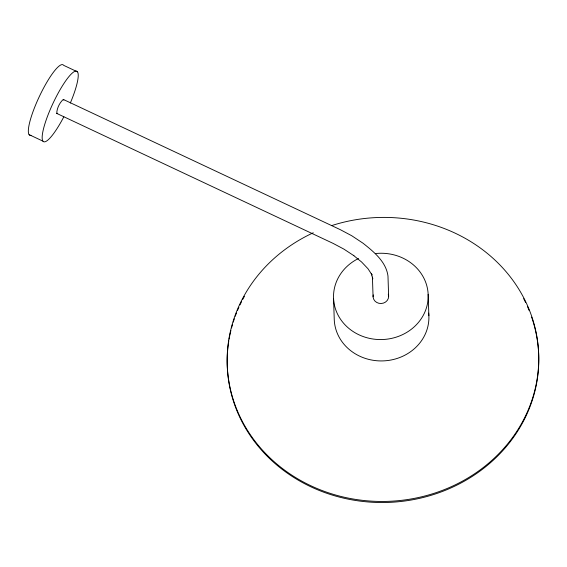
<?xml version="1.0" encoding="UTF-8"?>
<svg xmlns="http://www.w3.org/2000/svg" width="567" height="567" viewBox="0 0 567 567"><rect width="100%" height="100%" fill="white"/><g stroke="black" fill="none" stroke-linecap="round" stroke-linejoin="round"><path stroke-width="0.85" d="M57.714 113.216L56.735 113.414C56.863 108.347 59.535 102.854 63.256 99.416L340.292 229.663L351.746 235.744L363.036 243.222C373.688 251.727 386.049 261.585 387.977 276.016L388.636 296.066M77.466 71.839L63.653 65.347A38.953 7.846 -64.8 0 0 38.988 97.276A38.953 7.846 -64.8 0 0 31.029 135.35M56.735 113.414L333.148 243.413L343.9 249.119L353.858 255.674L353.397 255.32L361.64 262.053L368.018 268.772L372.094 275.023L371.279 273.535L372.767 278.865L372.42 277.072L373.072 296.761M29.101 134.641L42.915 141.133M63.646 99.558L63.795 100.175M428.156 294.316L428.865 315.677M333.552 298.511L334.261 319.873A47.352 43.156 -1.9 0 0 384.993 360.803A47.352 43.156 -1.9 0 0 428.659 313.09M63.844 116.774A38.953 7.846 -64.8 0 1 42.475 133.847A38.953 7.846 -64.8 0 1 70.095 75.248A38.953 7.846 -64.8 0 1 70.322 103.045M388.289 294.245A7.789 7.102 -1.9 0 1 381.187 303.508A7.789 7.102 -1.9 0 1 373.249 294.911M332.092 225.468A155.826 142.019 -1.9 0 1 537.069 379.422A155.826 142.019 -1.9 0 1 291.502 474.94A155.826 142.019 -1.9 0 1 313.253 232.796M531.633 317.116A155.826 142.019 -1.9 0 1 395.39 502.008A155.826 142.019 -1.9 0 1 228.806 340.866M229.096 339.116A155.826 142.019 -1.9 0 1 230.904 330.448M231.549 327.939A155.826 142.019 -1.9 0 1 232.477 324.6M233.243 322.099A155.826 142.019 -1.9 0 1 234.334 318.767M235.213 316.287A155.826 142.019 -1.9 0 1 236.467 312.998M237.467 310.546A155.826 142.019 -1.9 0 1 238.877 307.307M239.983 304.904A155.826 142.019 -1.9 0 1 241.535 301.736M242.747 299.39A155.826 142.019 -1.9 0 1 244.434 296.307M523.66 298.66A155.826 142.019 -1.9 0 1 525.644 302.601M527.494 306.591A155.826 142.019 -1.9 0 1 529.202 310.624M375.333 253.577A47.352 43.156 -1.9 0 1 426.334 308.157A47.352 43.156 -1.9 0 1 351.065 330.122A47.352 43.156 -1.9 0 1 358.514 258.488"/></g></svg>
